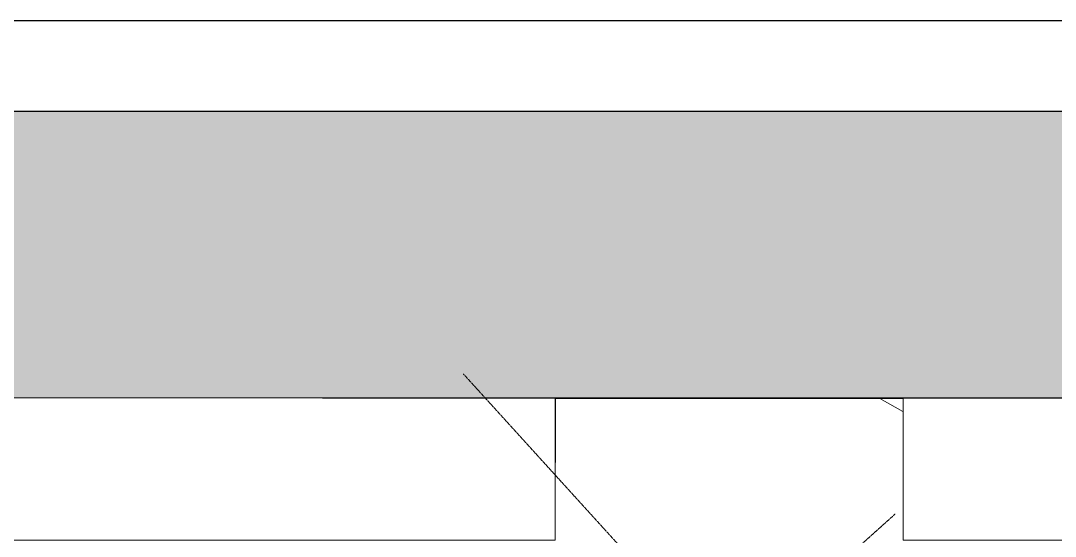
# Model space of a CAD drawing. Header units: millimetres. Extents: x -31757 to 121236, y -27283 to 63658.
# Drawn here: x 60344 to 67185, y 55990 to 59400 of the extents above; entities that cross this region are included whole.
import ezdxf

# ---------------------------------------------------------------- set-up
doc = ezdxf.new("R2010")
doc.units = ezdxf.units.MM
doc.linetypes.add('DASHDOT', pattern=[3.556, 2.54, -0.508, 0, -0.508])
for name, color, linetype, lineweight in [('10_見えがかり', 7, 'Continuous', 13), ('30_敷地・外構', 8, 'Continuous', 9), ('40_通り芯', 1, 'DASHDOT', 9), ('90_図枠', 7, 'Continuous', 25)]:
    doc.layers.add(name, color=color, linetype=linetype, lineweight=lineweight)

msp = doc.modelspace()

# ---------------------------------------------------------------- hatches: boundary and pattern name
at = {"layer": '30_敷地・外構'}
for points in [[(76236.6, 56905.6), (43236.8, 56910.4), (13241.4, 12903.7), (13241.5, 12688.5), (8535.1, 3142.9), (7508, 600), (600, 600), (600, 6600.3), (3132, 6878.3), (4650.8, 9732.8), (7845.9, 15113.4), (9591.3, 17889.1), (15132, 25269.1), (23700.5, 36198.6), (24022, 37245.9), (24920.3, 38563.7), (24512, 38842), (24533, 38910.6), (22109.3, 41084.3), (34079.5, 57231.7), (31966.4, 58800), (76236.9, 58800)], [(13241.4, 12903.7), (13242.1, 906.9), (600, 907.7), (600, 58800), (83500, 58800), (83500, 902.5), (76239.5, 903), (76242.6, 56905.6), (43236.8, 56910.4)]]:
    msp.add_hatch(color=8, dxfattribs=at).paths.add_polyline_path(points)

# ---------------------------------------------------------------- linework, layer by layer
at = {"layer": '10_見えがかり'}
for points in [[(60030.2, 56904.9), (60799.8, 56904.8), (62339.1, 56904.6), (63108.7, 56904.5), (63878.4, 56904.4), (63878.4, 56826), (63878.3, 56747.7), (63878.3, 56669.4), (63878.3, 56591), (63878.3, 56512.7), (63878.3, 56434.4), (63878.3, 56356), (63878.3, 56277.7), (63878.3, 56199.4), (63878.3, 56121), (63878.2, 55964.4), (63108.6, 55964.5), (61569.3, 55964.7), (60799.7, 55964.8), (60030, 55964.9)], [(63880.3, 56477.1), (63880.4, 56902.4), (64118.7, 56902.3), (64357.1, 56902.3), (64595.5, 56902.3), (64833.8, 56902.2), (65072.2, 56902.2), (65310.6, 56902.2), (65548.9, 56902.1), (66025.6, 56902.1), (66176.4, 56814.4)], [(66031.3, 56901.1), (66176.4, 56901)], [(66178.3, 56355.7), (66178.3, 56434), (66178.3, 56590.7), (66178.3, 56669), (66178.3, 56747.4), (66178.4, 56825.7), (66178.4, 56904), (66416.7, 56904), (66655, 56904), (66893.4, 56903.9), (67370, 56903.9)], [(67369.9, 55963.9), (67131.6, 55963.9), (66654.9, 55964), (66178.2, 55964), (66178.2, 56042.4), (66178.3, 56120.7), (66178.3, 56199), (66178.3, 56277.4), (66178.3, 56355.7)]]:
    msp.add_lwpolyline(points, dxfattribs=at)
at = {"layer": '30_敷地・外構'}
for points in [[(76236.6, 56905.6), (43236.8, 56910.4), (13241.4, 12903.7), (13241.5, 12688.5), (8535.1, 3142.9), (7508, 600), (600, 600), (600, 6600.3), (3132, 6878.3), (4650.8, 9732.8), (7845.9, 15113.4), (9591.3, 17889.1), (15132, 25269.1), (23700.5, 36198.6), (24022, 37245.9), (24920.3, 38563.7), (24512, 38842), (24533, 38910.6), (22109.3, 41084.3), (34079.5, 57231.7), (31966.4, 58800), (76236.9, 58800), (76236.6, 56905.6)], [(13241.4, 12903.7), (13242.1, 906.9), (600, 907.7), (600, 58800), (83500, 58800), (83500, 902.5), (76239.5, 903), (76242.6, 56905.6), (43236.8, 56910.4), (13241.4, 12903.7)], [(76239.6, 56902.6), (76236.5, 900), (13245.1, 903.9), (13244.4, 12902.8), (43238.4, 56907.4), (76239.6, 56902.6)], [(63878.2, 55987.7), (63878.2, 56029.4), (63878.3, 56071), (63878.3, 56112.7), (63878.3, 56154.4), (63878.3, 56196), (63878.3, 56237.7), (63878.3, 56279.4), (63878.3, 56321), (63878.3, 56362.7), (63878.3, 56404.4), (63878.3, 56446), (63878.3, 56487.7), (63878.3, 56529.4), (63878.3, 56571), (63878.3, 56612.7), (63878.3, 56654.4), (63878.3, 56696), (63878.3, 56737.7), (63878.4, 56779.4), (63878.4, 56821), (63878.4, 56862.7), (63878.4, 56904.4), (63974.2, 56904.4), (64070, 56904.3), (64165.9, 56904.3), (64261.7, 56904.3), (64357.5, 56904.3), (64453.4, 56904.3), (64549.2, 56904.3), (64645, 56904.3), (64740.9, 56904.2), (64836.7, 56904.2), (64932.5, 56904.2), (65028.4, 56904.2), (65124.2, 56904.2), (65220, 56904.2), (65315.9, 56904.2), (65411.7, 56904.1), (65507.5, 56904.1), (65603.4, 56904.1), (65699.2, 56904.1), (65795, 56904.1), (65890.9, 56904.1), (65986.7, 56904.1), (66082.5, 56904), (66178.4, 56904)], [(66178.4, 56904), (66178.4, 56862.4), (66178.4, 56820.7), (66178.4, 56779), (66178.3, 56737.4), (66178.3, 56695.7), (66178.3, 56654), (66178.3, 56612.4), (66178.3, 56570.7), (66178.3, 56529), (66178.3, 56487.4), (66178.3, 56445.7), (66178.3, 56404), (66178.3, 56362.4), (66178.3, 56320.7), (66178.3, 56279), (66178.3, 56237.4), (66178.3, 56195.7), (66178.3, 56154), (66178.3, 56112.4), (66178.3, 56070.7), (66178.2, 56029), (66178.2, 55987.4)]]:
    msp.add_lwpolyline(points, dxfattribs=at)
at = {"layer": '40_通り芯'}
for points in [[(76312.6, 42701.8), (63270.8, 57063.9)], [(58420.6, 48875), (58778.9, 49229.7), (59138.1, 49583.6), (59498.1, 49936.6), (59859, 50288.6), (60220.8, 50639.8), (60583.5, 50990.1), (60946.9, 51339.6), (61311.3, 51688.1), (61676.5, 52035.7), (62042.6, 52382.4), (62409.5, 52728.2), (62777.3, 53073.2), (63145.9, 53417.2), (63515.3, 53760.3), (63885.6, 54102.5), (64256.8, 54443.8), (64628.7, 54784.1), (65001.6, 55123.6), (65375.2, 55462.1), (65749.7, 55799.7), (66125, 56136.4)]]:
    msp.add_lwpolyline(points, dxfattribs=at)
at = {"layer": '90_図枠'}
for points in [[(0, 0), (84100, 0), (84100, 59400), (0, 59400)], [(600, 600), (83500, 600), (83500, 58800), (600, 58800)]]:
    msp.add_lwpolyline(points, close=True, dxfattribs=at)

doc.saveas('drawing.dxf')
